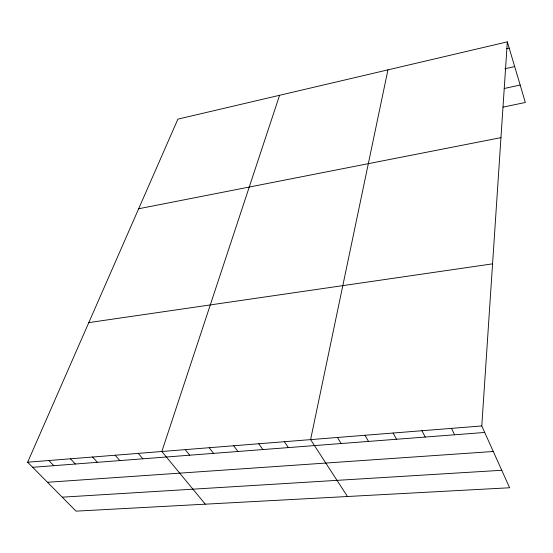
<?xml version="1.0" encoding="UTF-8"?>
<svg xmlns="http://www.w3.org/2000/svg" width="553" height="553" viewBox="0 0 553 553"><rect width="100%" height="100%" fill="white"/><g stroke="black" fill="none" stroke-linecap="round" stroke-linejoin="round"><path stroke-width="0.83" d="M481.781 425.948L507.336 41.855L177.907 119.137L27.65 462.211L76.031 511.145L509.631 487.76L481.781 425.948L27.65 462.211M387.95 69.865L310.599 439.614L347.478 496.504M279.583 95.282L161.835 451.497L205.301 504.17M506.721 48.692L509.202 48.118M504.889 68.766L514.684 66.574M504.218 88.494L520.173 85.044M502.988 107.13L525.35 102.471L507.336 41.855M138.658 208.758L500.97 137.635M88.791 322.606L492.571 263.843M32.689 467.306L484.718 432.46M47.489 482.278L493.29 451.49M62.219 497.175L501.751 470.278M48.823 460.518L53.793 465.681M70.452 458.79L75.346 464.015M92.551 457.027L97.369 462.322M115.142 455.223L119.87 460.587M138.229 453.377L142.868 458.81M185.262 449.624L189.707 455.202M209.214 447.716L213.555 453.363M233.705 445.759L237.935 451.483M258.749 443.755L262.869 449.561M284.38 441.709L288.376 447.598M337.448 437.471L341.18 443.527M364.932 435.28L368.526 441.418M393.086 433.034L396.529 439.262M421.925 430.732L425.209 437.05M451.483 428.368L454.594 434.782"/></g></svg>
